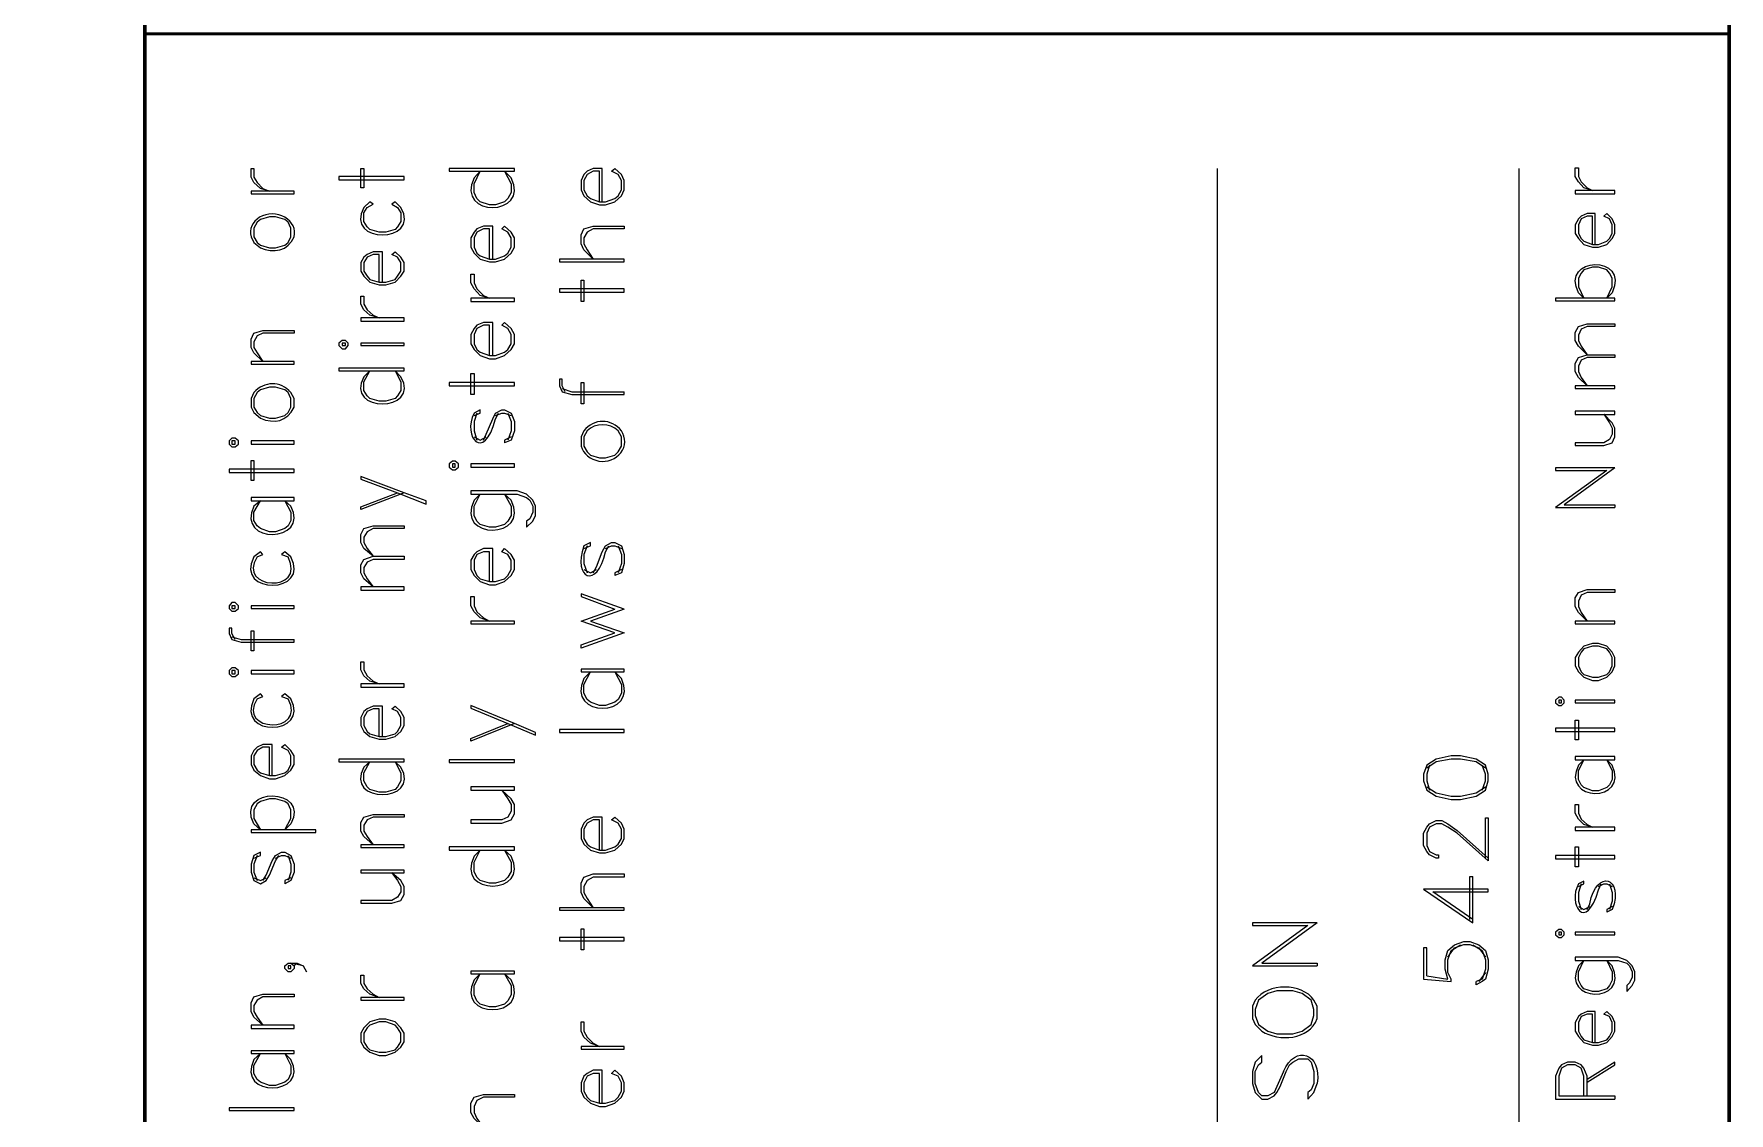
# Model space of a CAD drawing. Header units: inches. Extents: x 5 to 516, y -193 to 129.
# Drawn here: x 139.33 to 147.89, y -61.73 to -56.28 of the extents above; entities that cross this region are included whole.
import ezdxf

# ---------------------------------------------------------------- set-up
doc = ezdxf.new("R2010")
doc.units = ezdxf.units.IN
doc.header["$MEASUREMENT"] = 0
doc.layers.add('PDF4_Geometry', color=7, linetype='Continuous')

msp = doc.modelspace()

# ---------------------------------------------------------------- linework, layer by layer
at = {"layer": 'PDF4_Geometry', "lineweight": 60}
for points in [[(147.8887598, -127.2829903), (147.8887598, -37.2829831), (12.888749, -37.2829831), (12.888749, -127.2829903)], [(139.8887591, -37.2829831), (139.8887591, -127.2829903)]]:
    msp.add_lwpolyline(points, dxfattribs=at)
at = {"layer": 'PDF4_Geometry', "lineweight": 50}
msp.add_lwpolyline([(139.8887591, -56.2829847), (147.8887598, -56.2829847)], dxfattribs=at)
at = {"layer": 'PDF4_Geometry', "lineweight": 15}
for points in [[(140.4254256, -56.9629796), (140.438759, -56.9629796), (140.438759, -57.0063129), (140.4554256, -57.0329796), (140.4854256, -57.0629796), (140.518759, -57.0763129), (140.4720923, -57.0629796), (140.438759, -57.0329796), (140.4254256, -57.0063129)], [(141.1987592, -57.0029853), (140.8687592, -57.0029853), (140.8687592, -57.0196519), (141.1987592, -57.0196519)], [(140.9954256, -56.9629836), (140.9954256, -57.0596503), (140.9787589, -57.0596503), (140.9787589, -56.9629836)], [(141.7554261, -56.9629836), (141.4254261, -56.9629836), (141.4254261, -56.976317), (141.7554261, -56.976317)], [(147.1120931, -56.9596498), (147.1287598, -56.9596498), (147.1287598, -57.0029831), (147.1420931, -57.0296498), (147.1720931, -57.0596498), (147.1987598, -57.0729831), (147.1554265, -57.0596498), (147.1287598, -57.0296498), (147.1120931, -57.0029831)], [(140.6420927, -57.0763124), (140.425426, -57.0763124), (140.425426, -57.0896457), (140.6420927, -57.0896457)], [(147.3120933, -57.072979), (147.1120933, -57.072979), (147.1120933, -57.0896457), (147.3120933, -57.0896457)], [(140.4387588, -57.3063137), (140.4554255, -57.3363137), (140.4720922, -57.3496471), (140.5187588, -57.3629804), (140.5487588, -57.3629804), (140.5954255, -57.3496471), (140.6120922, -57.3363137), (140.6254255, -57.3063137), (140.6254255, -57.2629804), (140.6120922, -57.2329804), (140.5954255, -57.2196471), (140.5487588, -57.2063137), (140.5187588, -57.2063137), (140.4720922, -57.2196471), (140.4554255, -57.2329804), (140.4387588, -57.2629804)], [(142.3087588, -57.2529826), (142.3087588, -57.2663159), (142.1520921, -57.2663159), (142.1220921, -57.2829826), (142.1054254, -57.3129826), (142.1054254, -57.3429826), (142.1220921, -57.3729826), (142.1520921, -57.4196492), (142.1054254, -57.3729826), (142.0920921, -57.3429826), (142.0920921, -57.2963159), (142.1054254, -57.2663159), (142.1520921, -57.2529826)], [(142.3087589, -57.4196487), (141.9820922, -57.4196487), (141.9820922, -57.432982), (142.3087589, -57.432982)], [(141.5354255, -57.4963181), (141.5520921, -57.4963181), (141.5520921, -57.5396514), (141.5654255, -57.5696514), (141.5987588, -57.6029848), (141.6287588, -57.6163181), (141.5820921, -57.6029848), (141.5520921, -57.5696514), (141.5354255, -57.5396514)], [(140.9787594, -57.606314), (140.995426, -57.606314), (140.995426, -57.646314), (141.0120927, -57.676314), (141.0420927, -57.7029807), (141.0720927, -57.716314), (141.025426, -57.7029807), (140.995426, -57.676314), (140.9787594, -57.646314)], [(142.3087589, -57.5696493), (141.9820922, -57.5696493), (141.9820922, -57.5863159), (142.3087589, -57.5863159)], [(142.1054262, -57.526314), (142.1054262, -57.6329807), (142.0920928, -57.6329807), (142.0920928, -57.526314)], [(141.7554259, -57.616314), (141.5354259, -57.616314), (141.5354259, -57.6329807), (141.7554259, -57.6329807)], [(147.3120931, -57.6163176), (147.0120931, -57.6163176), (147.0120931, -57.6296509), (147.3120931, -57.6296509)], [(140.642092, -57.779652), (140.642092, -57.7929853), (140.4854253, -57.7929853), (140.4554253, -57.8063187), (140.4387586, -57.8363187), (140.4387586, -57.8663187), (140.4554253, -57.8929853), (140.4854253, -57.9363187), (140.4387586, -57.8929853), (140.4254253, -57.8663187), (140.4254253, -57.8229853), (140.4387586, -57.7929853), (140.4854253, -57.779652)], [(141.1987589, -57.7163168), (140.9787589, -57.7163168), (140.9787589, -57.7329834), (141.1987589, -57.7329834)], [(147.3120925, -57.7463132), (147.3120925, -57.7596466), (147.1720925, -57.7596466), (147.1420925, -57.7729799), (147.1287592, -57.8029799), (147.1287592, -57.8296466), (147.1420925, -57.8596466), (147.1720925, -57.9029799), (147.1287592, -57.8596466), (147.1120925, -57.8296466), (147.1120925, -57.7896466), (147.1287592, -57.7596466), (147.1720925, -57.7463132)], [(140.8687592, -57.8563151), (140.8854258, -57.8729818), (140.9020925, -57.8729818), (140.9154258, -57.8563151), (140.9154258, -57.8429818), (140.9020925, -57.8296485), (140.8854258, -57.8296485), (140.8687592, -57.8429818)], [(140.885426, -57.8429818), (140.885426, -57.8563151), (140.9020927, -57.8563151), (140.9020927, -57.8429818)], [(141.1987589, -57.8429818), (140.9787589, -57.8429818), (140.9787589, -57.8563151), (141.1987589, -57.8563151)], [(140.6420927, -57.9363181), (140.425426, -57.9363181), (140.425426, -57.9496515), (140.6420927, -57.9496515)], [(147.3120925, -57.9029837), (147.3120925, -57.916317), (147.1720925, -57.916317), (147.1420925, -57.9296504), (147.1287592, -57.9596504), (147.1287592, -57.986317), (147.1420925, -58.016317), (147.1720925, -58.0596504), (147.1287592, -58.016317), (147.1120925, -57.986317), (147.1120925, -57.946317), (147.1287592, -57.916317), (147.1720925, -57.9029837)], [(141.1987592, -57.9696501), (140.8687592, -57.9696501), (140.8687592, -57.9829834), (141.1987592, -57.9829834)], [(141.5520925, -57.9963187), (141.5520925, -58.1029854), (141.5354259, -58.1029854), (141.5354259, -57.9963187)], [(140.4387588, -58.1663127), (140.4554255, -58.1929794), (140.4720922, -58.2096461), (140.5187588, -58.2229794), (140.5487588, -58.2229794), (140.5954255, -58.2096461), (140.6120922, -58.1929794), (140.6254255, -58.1663127), (140.6254255, -58.1229794), (140.6120922, -58.0929794), (140.5954255, -58.079646), (140.5487588, -58.0663127), (140.5187588, -58.0663127), (140.4720922, -58.079646), (140.4554255, -58.0929794), (140.4387588, -58.1229794)], [(141.7554261, -58.0429837), (141.4254261, -58.0429837), (141.4254261, -58.0596504), (141.7554261, -58.0596504)], [(142.1054262, -58.0429834), (142.1054262, -58.1496501), (142.0920928, -58.1496501), (142.0920928, -58.0429834)], [(147.3120933, -58.0596498), (147.1120933, -58.0596498), (147.1120933, -58.0729832), (147.3120933, -58.0729832)], [(147.3120933, -58.1863146), (147.1120933, -58.1863146), (147.1120933, -58.2029813), (147.3120933, -58.2029813)], [(147.2554266, -58.2029783), (147.2854266, -58.2463116), (147.2987599, -58.2729783), (147.2987599, -58.3029783), (147.2854266, -58.329645), (147.2554266, -58.3463117), (147.1120933, -58.3463117), (147.1120933, -58.359645), (147.2554266, -58.359645), (147.2987599, -58.3463117), (147.3120933, -58.3163116), (147.3120933, -58.2729783), (147.2987599, -58.2463116)], [(140.3154254, -58.3529854), (140.3287587, -58.3663187), (140.3454254, -58.3663187), (140.3620921, -58.3529854), (140.3620921, -58.3363187), (140.3454254, -58.3229854), (140.3287587, -58.3229854), (140.3154254, -58.3363187)], [(140.328759, -58.3363187), (140.328759, -58.3529854), (140.3454257, -58.3529854), (140.3454257, -58.3363187)], [(140.6420927, -58.3363187), (140.425426, -58.3363187), (140.425426, -58.3529854), (140.6420927, -58.3529854)], [(140.4387594, -58.4363146), (140.4387594, -58.5363146), (140.425426, -58.5363146), (140.425426, -58.4363146)], [(141.4254261, -58.4696507), (141.4420928, -58.482984), (141.4554261, -58.482984), (141.4720928, -58.4696507), (141.4720928, -58.452984), (141.4554261, -58.4396507), (141.4420928, -58.4396507), (141.4254261, -58.452984)], [(141.4420921, -58.452984), (141.4420921, -58.4696507), (141.4554254, -58.4696507), (141.4554254, -58.452984)], [(141.7554259, -58.452984), (141.5354259, -58.452984), (141.5354259, -58.4696507), (141.7554259, -58.4696507)], [(140.6420921, -58.4796496), (140.3154254, -58.4796496), (140.3154254, -58.4963163), (140.6420921, -58.4963163)], [(141.308759, -58.6563155), (141.308759, -58.6396488), (141.1987589, -58.5996488), (140.9787589, -58.5163155), (140.9787589, -58.5296488), (141.1654256, -58.5996488)], [(140.6420927, -58.6229805), (140.425426, -58.6229805), (140.425426, -58.6396472), (140.6420927, -58.6396472)], [(141.8154259, -58.7729792), (141.8487592, -58.7429792), (141.8620926, -58.7129792), (141.8620926, -58.6663125), (141.8487592, -58.6363125), (141.8154259, -58.6063125), (141.7687592, -58.5896458), (141.5354259, -58.5896458), (141.5354259, -58.6063125), (141.7687592, -58.6063125), (141.8154259, -58.6229792), (141.8320926, -58.6363125), (141.8487592, -58.6663125), (141.8487592, -58.6963125), (141.8320926, -58.7296458), (141.8154259, -58.7429792)], [(141.1987589, -58.766316), (141.1987589, -58.7796494), (141.0420922, -58.7796494), (141.0120922, -58.796316), (140.9954256, -58.8229827), (140.9954256, -58.8496494), (141.0120922, -58.8796494), (141.0420922, -58.9196494), (140.9954256, -58.8796494), (140.9787589, -58.8496494), (140.9787589, -58.8096494), (140.9954256, -58.7796494), (141.0420922, -58.766316)], [(141.1987589, -58.9196499), (141.1987589, -58.9363166), (141.0420922, -58.9363166), (141.0120922, -58.9496499), (140.9954256, -58.9763166), (140.9954256, -59.0029833), (141.0120922, -59.0329833), (141.0420922, -59.0729833), (140.9954256, -59.0329833), (140.9787589, -59.0029833), (140.9787589, -58.9629832), (140.9954256, -58.9363166), (141.0420922, -58.9196499)], [(141.1987589, -59.0729792), (140.9787589, -59.0729792), (140.9787589, -59.0896459), (141.1987589, -59.0896459)], [(141.5354255, -59.122983), (141.5520921, -59.122983), (141.5520921, -59.1696497), (141.5654255, -59.1996497), (141.5987588, -59.2296497), (141.6287588, -59.2463163), (141.5820921, -59.2296497), (141.5520921, -59.1996497), (141.5354255, -59.1696497)], [(147.3120925, -59.0863163), (147.3120925, -59.102983), (147.1720925, -59.102983), (147.1420925, -59.1163163), (147.1287592, -59.1463163), (147.1287592, -59.172983), (147.1420925, -59.202983), (147.1720925, -59.2463163), (147.1287592, -59.202983), (147.1120925, -59.172983), (147.1120925, -59.1296497), (147.1287592, -59.102983), (147.1720925, -59.0863163)], [(140.3154254, -59.1829822), (140.3287587, -59.1963155), (140.3454254, -59.1963155), (140.3620921, -59.1829822), (140.3620921, -59.1696488), (140.3454254, -59.1529822), (140.3287587, -59.1529822), (140.3154254, -59.1696488)], [(140.328759, -59.1696488), (140.328759, -59.1829822), (140.3454257, -59.1829822), (140.3454257, -59.1696488)], [(140.6420927, -59.1696488), (140.425426, -59.1696488), (140.425426, -59.1829822), (140.6420927, -59.1829822)], [(140.4387594, -59.2963136), (140.4387594, -59.3963136), (140.425426, -59.3963136), (140.425426, -59.2963136)], [(141.7554259, -59.2463158), (141.5354259, -59.2463158), (141.5354259, -59.2596491), (141.7554259, -59.2596491)], [(147.3120933, -59.2463158), (147.1120933, -59.2463158), (147.1120933, -59.2596491), (147.3120933, -59.2596491)], [(147.1120933, -59.4729806), (147.1287599, -59.5029806), (147.1554266, -59.5296472), (147.1987599, -59.5463139), (147.2287599, -59.5463139), (147.2720933, -59.5296472), (147.2987599, -59.5029806), (147.3120933, -59.4729806), (147.3120933, -59.4296472), (147.2987599, -59.4029806), (147.2720933, -59.3729806), (147.2287599, -59.3596472), (147.1987599, -59.3596472), (147.1554266, -59.3729806), (147.1287599, -59.4029806), (147.1120933, -59.4296472)], [(147.1287593, -59.4729806), (147.1420926, -59.5029806), (147.1554259, -59.5163139), (147.1987593, -59.5296472), (147.2287593, -59.5296472), (147.2720926, -59.5163139), (147.2854259, -59.5029806), (147.2987593, -59.4729806), (147.2987593, -59.4296472), (147.2854259, -59.4029806), (147.2720926, -59.3863139), (147.2287593, -59.3729806), (147.1987593, -59.3729806), (147.1554259, -59.3863139), (147.1420926, -59.4029806), (147.1287593, -59.4296472)], [(140.3154254, -59.512979), (140.3287587, -59.5263123), (140.3454254, -59.5263123), (140.3620921, -59.512979), (140.3620921, -59.4963123), (140.3454254, -59.482979), (140.3287587, -59.482979), (140.3154254, -59.4963123)], [(140.9787594, -59.4529803), (140.995426, -59.4529803), (140.995426, -59.4929803), (141.0120927, -59.5229803), (141.0420927, -59.549647), (141.0720927, -59.5629803), (141.025426, -59.549647), (140.995426, -59.5229803), (140.9787594, -59.4929803)], [(142.3087595, -59.4896494), (142.0920928, -59.4896494), (142.0920928, -59.5029827), (142.3087595, -59.5029827)], [(140.328759, -59.4963123), (140.328759, -59.512979), (140.3454257, -59.512979), (140.3454257, -59.4963123)], [(140.6420927, -59.4963123), (140.425426, -59.4963123), (140.425426, -59.512979), (140.6420927, -59.512979)], [(141.1987589, -59.562983), (140.9787589, -59.562983), (140.9787589, -59.5796497), (141.1987589, -59.5796497)], [(147.0120931, -59.6596464), (147.0287598, -59.6729798), (147.0420931, -59.6729798), (147.0554264, -59.6596464), (147.0554264, -59.6463131), (147.0420931, -59.6296464), (147.0287598, -59.6296464), (147.0120931, -59.6463131)], [(147.0287599, -59.6463131), (147.0287599, -59.6596464), (147.0420933, -59.6596464), (147.0420933, -59.6463131)], [(147.3120933, -59.6463131), (147.1120933, -59.6463131), (147.1120933, -59.6596464), (147.3120933, -59.6596464)], [(141.8620926, -59.8229792), (141.8620926, -59.8096459), (141.7554259, -59.7629792), (141.5354259, -59.6729792), (141.5354259, -59.6863126), (141.7220926, -59.7629792)], [(147.1287599, -59.7463123), (147.1287599, -59.8463123), (147.1120933, -59.8463123), (147.1120933, -59.7463123)], [(142.3087589, -59.7929839), (141.9820922, -59.7929839), (141.9820922, -59.8096505), (142.3087589, -59.8096505)], [(147.3120931, -59.7863175), (147.0120931, -59.7863175), (147.0120931, -59.8029841), (147.3120931, -59.8029841)], [(141.1987592, -59.9429779), (140.8687592, -59.9429779), (140.8687592, -59.9563112), (141.1987592, -59.9563112)], [(141.7554261, -59.9463145), (141.4254261, -59.9463145), (141.4254261, -59.9596478), (141.7554261, -59.9596478)], [(146.3454264, -60.0529841), (146.362093, -60.0996508), (146.4087597, -60.1296508), (146.4854264, -60.1463175), (146.532093, -60.1463175), (146.6120931, -60.1296508), (146.6587597, -60.0996508), (146.6720931, -60.0529841), (146.6720931, -60.0196508), (146.6587597, -59.9729841), (146.6120931, -59.9429841), (146.532093, -59.9263175), (146.4854264, -59.9263175), (146.4087597, -59.9429841), (146.362093, -59.9729841), (146.3454264, -60.0196508)], [(147.3120933, -59.9296484), (147.1120933, -59.9296484), (147.1120933, -59.946315), (147.3120933, -59.946315)], [(141.7554259, -60.0829823), (141.5354259, -60.0829823), (141.5354259, -60.0996489), (141.7554259, -60.0996489)], [(141.6920926, -60.0996489), (141.7220926, -60.1429823), (141.7387592, -60.1729823), (141.7387592, -60.2063156), (141.7220926, -60.2363156), (141.6920926, -60.2496489), (141.5354259, -60.2496489), (141.5354259, -60.2663156), (141.6920926, -60.2663156), (141.7387592, -60.2496489), (141.7554259, -60.2196489), (141.7554259, -60.1729823), (141.7387592, -60.1429823)], [(147.1120931, -60.1729814), (147.1287598, -60.1729814), (147.1287598, -60.2163148), (147.1420931, -60.2463148), (147.1720931, -60.2729815), (147.1987598, -60.2863148), (147.1554265, -60.2729815), (147.1287598, -60.2463148), (147.1120931, -60.2163148)], [(141.1987589, -60.2229812), (141.1987589, -60.2363145), (141.0420922, -60.2363145), (141.0120922, -60.2496478), (140.9954256, -60.2763145), (140.9954256, -60.3063145), (141.0120922, -60.3329812), (141.0420922, -60.3763145), (140.9954256, -60.3329812), (140.9787589, -60.3063145), (140.9787589, -60.2629812), (140.9954256, -60.2363145), (141.0420922, -60.2229812)], [(140.7520927, -60.299647), (140.425426, -60.299647), (140.425426, -60.3129804), (140.7520927, -60.3129804)], [(147.3120933, -60.2863175), (147.1120933, -60.2863175), (147.1120933, -60.3029842), (147.3120933, -60.3029842)], [(141.1987589, -60.376314), (140.9787589, -60.376314), (140.9787589, -60.3896473), (141.1987589, -60.3896473)], [(141.7554261, -60.3863134), (141.4254261, -60.3863134), (141.4254261, -60.4029801), (141.7554261, -60.4029801)], [(147.3120931, -60.4296484), (147.0120931, -60.4296484), (147.0120931, -60.4463151), (147.3120931, -60.4463151)], [(147.1287599, -60.3863134), (147.1287599, -60.4863134), (147.1120933, -60.4863134), (147.1120933, -60.3863134)], [(141.1987589, -60.5029823), (140.9787589, -60.5029823), (140.9787589, -60.5163156), (141.1987589, -60.5163156)], [(141.1354256, -60.5163162), (141.1654256, -60.5563162), (141.1820923, -60.5863162), (141.1820923, -60.6129828), (141.1654256, -60.6396495), (141.1354256, -60.6563162), (140.9787589, -60.6563162), (140.9787589, -60.6696495), (141.1354256, -60.6696495), (141.1820923, -60.6563162), (141.1987589, -60.6263162), (141.1987589, -60.5863162), (141.1820923, -60.5563162)], [(142.3087588, -60.5229785), (142.3087588, -60.5396452), (142.1520921, -60.5396452), (142.1220921, -60.5563118), (142.1054254, -60.5863118), (142.1054254, -60.6163118), (142.1220921, -60.6463118), (142.1520921, -60.6929785), (142.1054254, -60.6463118), (142.0920921, -60.6163118), (142.0920921, -60.5696452), (142.1054254, -60.5396452), (142.1520921, -60.5229785)], [(142.3087589, -60.692978), (141.9820922, -60.692978), (141.9820922, -60.7063113), (142.3087589, -60.7063113)], [(142.3087589, -60.8429785), (141.9820922, -60.8429785), (141.9820922, -60.8596452), (142.3087589, -60.8596452)], [(142.1054262, -60.7996501), (142.1054262, -60.9063167), (142.0920928, -60.9063167), (142.0920928, -60.7996501)], [(147.0120931, -60.8296498), (147.0287598, -60.8429831), (147.0420931, -60.8429831), (147.0554264, -60.8296498), (147.0554264, -60.8163165), (147.0420931, -60.8029831), (147.0287598, -60.8029831), (147.0120931, -60.8163165)], [(147.0287599, -60.8163165), (147.0287599, -60.8296498), (147.0420933, -60.8296498), (147.0420933, -60.8163165)], [(147.3120933, -60.8163165), (147.1120933, -60.8163165), (147.1120933, -60.8296498), (147.3120933, -60.8296498)], [(147.3720933, -61.1163119), (147.39876, -61.0863119), (147.4120933, -61.0596452), (147.4120933, -61.0163119), (147.39876, -60.9863119), (147.3720933, -60.9596452), (147.3287599, -60.9429785), (147.1120933, -60.9429785), (147.1120933, -60.9596452), (147.3287599, -60.9596452), (147.3720933, -60.9729785), (147.3854266, -60.9863119), (147.39876, -61.0163119), (147.39876, -61.0429785), (147.3854266, -61.0729785), (147.3720933, -61.0863119)], [(140.6120927, -60.9863129), (140.6120927, -60.9996463), (140.6254261, -60.9996463), (140.6254261, -60.9863129)], [(140.9787594, -61.0329804), (140.995426, -61.0329804), (140.995426, -61.0763138), (141.0120927, -61.1029804), (141.0420927, -61.1296471), (141.0720927, -61.1463138), (141.025426, -61.1296471), (140.995426, -61.1029804), (140.9787594, -61.0763138)], [(141.7554259, -61.0129785), (141.5354259, -61.0129785), (141.5354259, -61.0263119), (141.7554259, -61.0263119)], [(145.4954261, -61.2363135), (145.5120928, -61.2829802), (145.5587595, -61.3163135), (145.6054261, -61.3296468), (145.6854261, -61.3296468), (145.7320928, -61.3163135), (145.7787595, -61.2829802), (145.7920928, -61.2363135), (145.7920928, -61.2063135), (145.7787595, -61.1596468), (145.7320928, -61.1263135), (145.6854261, -61.1129802), (145.6054261, -61.1129802), (145.5587595, -61.1263135), (145.5120928, -61.1596468), (145.4954261, -61.2063135)], [(140.642092, -61.1296482), (140.642092, -61.1429815), (140.4854253, -61.1429815), (140.4554253, -61.1596482), (140.4387586, -61.1863149), (140.4387586, -61.2163149), (140.4554253, -61.2463149), (140.4854253, -61.2863149), (140.4387586, -61.2463149), (140.4254253, -61.2163149), (140.4254253, -61.1729815), (140.4387586, -61.1429815), (140.4854253, -61.1296482)], [(141.1987589, -61.1463132), (140.9787589, -61.1463132), (140.9787589, -61.1596466), (141.1987589, -61.1596466)], [(140.6420927, -61.2863176), (140.425426, -61.2863176), (140.425426, -61.3029842), (140.6420927, -61.3029842)], [(140.9787589, -61.3696482), (140.9954256, -61.3963149), (141.0254256, -61.4229815), (141.0720923, -61.4396482), (141.1054256, -61.4396482), (141.1520923, -61.4229815), (141.1820923, -61.3963149), (141.1987589, -61.3696482), (141.1987589, -61.3263149), (141.1820923, -61.2996482), (141.1520923, -61.2696482), (141.1054256, -61.2563149), (141.0720923, -61.2563149), (141.0254256, -61.2696482), (140.9954256, -61.2996482), (140.9787589, -61.3263149)], [(140.9954258, -61.3696482), (141.0120924, -61.3963149), (141.0254258, -61.4096482), (141.0720924, -61.4229815), (141.1054258, -61.4229815), (141.1520924, -61.4096482), (141.1654258, -61.3963149), (141.1820924, -61.3696482), (141.1820924, -61.3263149), (141.1654258, -61.2996482), (141.1520924, -61.2863149), (141.1054258, -61.2696482), (141.0720924, -61.2696482), (141.0254258, -61.2863149), (141.0120924, -61.2996482), (140.9954258, -61.3263149)], [(142.0920924, -61.2696506), (142.1054258, -61.2696506), (142.1054258, -61.3163173), (142.1220924, -61.3463173), (142.1520924, -61.3763173), (142.1854258, -61.392984), (142.1387591, -61.3763173), (142.1054258, -61.3463173), (142.0920924, -61.3163173)], [(140.6420927, -61.4163124), (140.425426, -61.4163124), (140.425426, -61.4296458), (140.6420927, -61.4296458)], [(142.3087595, -61.3929834), (142.0920928, -61.3929834), (142.0920928, -61.4063168), (142.3087595, -61.4063168)], [(140.6420921, -61.702981), (140.3154254, -61.702981), (140.3154254, -61.7163144), (140.6420921, -61.7163144)], [(141.7554259, -61.6363176), (141.7554259, -61.6496509), (141.5987592, -61.6496509), (141.5654258, -61.6663176), (141.5520925, -61.6963176), (141.5520925, -61.7263176), (141.5654258, -61.7563176), (141.5987592, -61.8029843), (141.5520925, -61.7563176), (141.5354258, -61.7263176), (141.5354258, -61.6796509), (141.5520925, -61.6496509), (141.5987592, -61.6363176)]]:
    msp.add_lwpolyline(points, close=True, dxfattribs=at)
for points in [[(141.738759, -57.0096503), (141.7054257, -56.976317), (141.738759, -57.0396503), (141.738759, -57.0829836), (141.7220924, -57.1129836), (141.7054257, -57.1296503), (141.658759, -57.146317), (141.628759, -57.146317), (141.5820923, -57.1296503), (141.5654257, -57.1129836), (141.5520923, -57.0829836), (141.5520923, -57.0396503), (141.5820923, -56.976317), (141.5520923, -57.0096503)], [(142.1987594, -57.1296509), (142.1987594, -56.9629842), (142.1520927, -56.9629842), (142.1220927, -56.9763175), (142.1054261, -56.9929842), (142.0920927, -57.0229842), (142.0920927, -57.0696508), (142.1054261, -57.0996509), (142.1387594, -57.1296509), (142.1854261, -57.1463175), (142.2154261, -57.1463175), (142.2620927, -57.1296509), (142.2954261, -57.0996509), (142.3087594, -57.0696508), (142.3087594, -57.0229842), (142.2954261, -56.9929842), (142.2620927, -56.9629842)], [(142.1854258, -57.1296509), (142.1854258, -56.9763175), (142.1520924, -56.9763175), (142.1220924, -56.9929842), (142.1054258, -57.0229842), (142.1054258, -57.0696508), (142.1220924, -57.0996509), (142.1387591, -57.1129842), (142.1854258, -57.1296509), (142.2154258, -57.1296509), (142.2620924, -57.1129842), (142.2787591, -57.0996509), (142.2954258, -57.0696508), (142.2954258, -57.0229842), (142.2787591, -56.9929842), (142.2454258, -56.9763175), (142.2620924, -56.9629842)], [(145.3054262, -68.3496496), (145.3054262, -56.9629816)], [(146.8287596, -68.3029848), (146.8287596, -56.9629842)], [(141.1820921, -57.1596509), (141.1520921, -57.1296509), (141.1354254, -57.1429842), (141.1654254, -57.1596509), (141.1820921, -57.1863175), (141.1820921, -57.2296509), (141.1654254, -57.2563175), (141.1520921, -57.2696509), (141.1054254, -57.2829842), (141.0720921, -57.2829842), (141.0254254, -57.2696509), (141.0120921, -57.2563175), (140.9954254, -57.2296509), (140.9954254, -57.1863175), (141.0120921, -57.1596509), (141.0420921, -57.1429842), (141.0254254, -57.1296509), (140.9954254, -57.1596509)], [(141.6454256, -57.4196492), (141.6454256, -57.2529826), (141.598759, -57.2529826), (141.5654256, -57.2663159), (141.5520923, -57.2829826), (141.5354256, -57.3129826), (141.5354256, -57.3596492), (141.5520923, -57.3896492), (141.5820923, -57.4196492), (141.628759, -57.4329826), (141.658759, -57.4329826), (141.7054257, -57.4196492), (141.738759, -57.3896492), (141.7554257, -57.3596492), (141.7554257, -57.3129826), (141.738759, -57.2829826), (141.7054257, -57.2529826)], [(141.6287588, -57.4196492), (141.6287588, -57.2663159), (141.5987588, -57.2663159), (141.5654255, -57.2829826), (141.5520921, -57.3129826), (141.5520921, -57.3596492), (141.5654255, -57.3896492), (141.5820921, -57.4029826), (141.6287588, -57.4196492), (141.6587588, -57.4196492), (141.7054255, -57.4029826), (141.7220922, -57.3896492), (141.7387588, -57.3596492), (141.7387588, -57.3129826), (141.7220922, -57.2829826), (141.6920921, -57.2663159), (141.7054255, -57.2529826)], [(147.2120926, -57.3463121), (147.2120926, -57.1896454), (147.1720926, -57.1896454), (147.1420926, -57.2029788), (147.1287593, -57.2163121), (147.1120926, -57.2463121), (147.1120926, -57.2896454), (147.1287593, -57.3163121), (147.1554259, -57.3463121), (147.1987593, -57.3596454), (147.2287593, -57.3596454), (147.2720926, -57.3463121), (147.2987593, -57.3163121), (147.3120926, -57.2896454), (147.3120926, -57.2463121), (147.2987593, -57.2163121), (147.2720926, -57.1896454)], [(147.1987598, -57.3463121), (147.1987598, -57.2029788), (147.1720931, -57.2029788), (147.1420931, -57.2163121), (147.1287598, -57.2463121), (147.1287598, -57.2896454), (147.1420931, -57.3163121), (147.1554265, -57.3296454), (147.1987598, -57.3463121), (147.2287598, -57.3463121), (147.2720931, -57.3296454), (147.2854265, -57.3163121), (147.2987598, -57.2896454), (147.2987598, -57.2463121), (147.2854265, -57.2163121), (147.2554265, -57.2029788), (147.2720931, -57.1896454)], [(140.425426, -57.3063137), (140.4387594, -57.3363137), (140.4720927, -57.3629804)], [(141.0887587, -57.5363146), (141.0887587, -57.3829812), (141.042092, -57.3829812), (141.012092, -57.3963146), (140.9954254, -57.4096479), (140.9787587, -57.4363146), (140.9787587, -57.4796479), (140.9954254, -57.5063146), (141.0254254, -57.5363146), (141.072092, -57.5496479), (141.1054254, -57.5496479), (141.152092, -57.5363146), (141.182092, -57.5063146), (141.1987587, -57.4796479), (141.1987587, -57.4363146), (141.182092, -57.4096479), (141.152092, -57.3829812)], [(141.0720927, -57.5363146), (141.0720927, -57.3963146), (141.0420927, -57.3963146), (141.0120927, -57.4096479), (140.995426, -57.4363146), (140.995426, -57.4796479), (141.0120927, -57.5063146), (141.025426, -57.5229812), (141.0720927, -57.5363146), (141.105426, -57.5363146), (141.1520927, -57.5229812), (141.1654261, -57.5063146), (141.1820927, -57.4796479), (141.1820927, -57.4363146), (141.1654261, -57.4096479), (141.135426, -57.3963146), (141.1520927, -57.3829812)], [(147.2987599, -57.5896514), (147.2720932, -57.6163181), (147.2987599, -57.5596514), (147.2987599, -57.5163181), (147.2854265, -57.4896514), (147.2720932, -57.4729848), (147.2287599, -57.4596514), (147.1987599, -57.4596514), (147.1554265, -57.4729848), (147.1420932, -57.4896514), (147.1287599, -57.5163181), (147.1287599, -57.5596514), (147.1554265, -57.6163181), (147.1287599, -57.5896514)], [(141.6454256, -57.9063165), (141.6454256, -57.7396498), (141.598759, -57.7396498), (141.5654256, -57.7529832), (141.5520923, -57.7696498), (141.5354256, -57.7996498), (141.5354256, -57.8463165), (141.5520923, -57.8763165), (141.5820923, -57.9063165), (141.628759, -57.9229832), (141.658759, -57.9229832), (141.7054257, -57.9063165), (141.738759, -57.8763165), (141.7554257, -57.8463165), (141.7554257, -57.7996498), (141.738759, -57.7696498), (141.7054257, -57.7396498)], [(141.6287588, -57.9063165), (141.6287588, -57.7529832), (141.5987588, -57.7529832), (141.5654255, -57.7696498), (141.5520921, -57.7996498), (141.5520921, -57.8463165), (141.5654255, -57.8763165), (141.5820921, -57.8896498), (141.6287588, -57.9063165), (141.6587588, -57.9063165), (141.7054255, -57.8896498), (141.7220922, -57.8763165), (141.7387588, -57.8463165), (141.7387588, -57.7996498), (141.7220922, -57.7696498), (141.6920921, -57.7529832), (141.7054255, -57.7396498)], [(141.1820921, -58.0129834), (141.1520921, -57.9829834), (141.1820921, -58.0396501), (141.1820921, -58.0829834), (141.1654254, -58.1096501), (141.1520921, -58.1229835), (141.1054254, -58.1363168), (141.0720921, -58.1363168), (141.0254254, -58.1229835), (141.0120921, -58.1096501), (140.9954254, -58.0829834), (140.9954254, -58.0396501), (141.0254254, -57.9829834), (140.9954254, -58.0129834)], [(142.0120922, -58.089645), (141.9954255, -58.059645), (141.9954255, -58.0263116), (141.9820922, -58.0263116), (141.9820922, -58.059645), (141.9954255, -58.089645), (142.0454255, -58.1029783), (142.3087589, -58.1029783), (142.3087589, -58.089645)], [(140.4387594, -58.0929794), (140.425426, -58.1229794), (140.425426, -58.1663127), (140.4387594, -58.1929794), (140.4720927, -58.2229794)], [(140.6420927, -58.1663127), (140.6420927, -58.1229794), (140.625426, -58.0929794)], [(141.9954258, -58.0729832), (142.0454258, -58.0896498), (142.3087592, -58.0896498)], [(141.5654255, -58.1963149), (141.5520922, -58.2396482), (141.5520922, -58.2863149), (141.5654255, -58.3329816)], [(141.5520923, -58.2096455), (141.5820923, -58.1963122), (141.5820923, -58.1796455), (141.5520923, -58.1963122)], [(141.5987592, -58.3329794), (141.6120925, -58.3029794), (141.6454259, -58.2263127), (141.6587592, -58.1963127), (141.6920925, -58.1796461), (141.7054259, -58.1796461), (141.7387592, -58.1963127), (141.7554259, -58.2396461), (141.7554259, -58.2863127), (141.7387592, -58.3329794), (141.7054259, -58.3463127)], [(141.658759, -58.2263122), (141.6754257, -58.1963122)], [(141.6587593, -58.2096477), (141.6920926, -58.1963144), (141.705426, -58.1963144), (141.7387593, -58.2096477)], [(141.7220926, -58.1963149), (141.7387593, -58.2396482), (141.7387593, -58.2863149), (141.7220926, -58.3329816)], [(142.1054262, -58.2863149), (142.0920928, -58.3163149), (142.0920928, -58.3629816)], [(142.1220923, -58.2863149), (142.1054256, -58.3163149), (142.1054256, -58.3629816), (142.1220923, -58.3929816), (142.138759, -58.4096482), (142.1854256, -58.4229816), (142.2154256, -58.4229816), (142.2620923, -58.4096482), (142.278759, -58.3929816), (142.2954256, -58.3629816), (142.2954256, -58.3163149), (142.278759, -58.2863149)], [(141.5520927, -58.3163168), (141.5820927, -58.3329835), (141.6120927, -58.3163168)], [(141.7387594, -58.3163168), (141.7054261, -58.3329835), (141.7054261, -58.3463168)], [(147.3120931, -58.4729791), (147.0120931, -58.4729791), (147.0120931, -58.4863125), (147.2720931, -58.4863125), (147.0120931, -58.6729792), (147.3120931, -58.6729792)], [(147.312093, -58.4729797), (147.0554264, -58.6596464), (147.312093, -58.6596464), (147.312093, -58.6729797)], [(141.1987593, -58.5996488), (140.9787593, -58.6829821), (140.9787593, -58.6696488), (141.165426, -58.5996488)], [(141.738759, -58.6363152), (141.7054257, -58.6063152), (141.738759, -58.6663152), (141.738759, -58.7129819), (141.7220924, -58.7429819), (141.7054257, -58.7596485), (141.658759, -58.7729819), (141.628759, -58.7729819), (141.5820923, -58.7596485), (141.5654257, -58.7429819), (141.5520923, -58.7129819), (141.5520923, -58.6663152), (141.5820923, -58.6063152), (141.5520923, -58.6363152)], [(140.6254258, -58.6663138), (140.5954258, -58.6396472), (140.6254258, -58.6963138), (140.6254258, -58.7396472), (140.6120925, -58.7663139), (140.5954258, -58.7796472), (140.5487592, -58.7963139), (140.5187592, -58.7963139), (140.4720925, -58.7796472), (140.4554258, -58.7663139), (140.4387592, -58.7396472), (140.4387592, -58.6963138), (140.4720925, -58.6396472), (140.4387592, -58.6663138)], [(141.6454256, -59.0463177), (141.6454256, -58.879651), (141.598759, -58.879651), (141.5654256, -58.8963177), (141.5520923, -58.909651), (141.5354256, -58.939651), (141.5354256, -58.9863177), (141.5520923, -59.0163177), (141.5820923, -59.0463177), (141.628759, -59.0629843), (141.658759, -59.0629843), (141.7054257, -59.0463177), (141.738759, -59.0163177), (141.7554257, -58.9863177), (141.7554257, -58.939651), (141.738759, -58.909651), (141.7054257, -58.879651)], [(141.6287588, -59.0463177), (141.6287588, -58.8963177), (141.5987588, -58.8963177), (141.5654255, -58.909651), (141.5520921, -58.939651), (141.5520921, -58.9863177), (141.5654255, -59.0163177), (141.5820921, -59.0329843), (141.6287588, -59.0463177), (141.6587588, -59.0463177), (141.7054255, -59.0329843), (141.7220922, -59.0163177), (141.7387588, -58.9863177), (141.7387588, -58.939651), (141.7220922, -58.909651), (141.6920921, -58.8963177), (141.7054255, -58.879651)], [(142.1220925, -58.8663182), (142.1054258, -58.9096515), (142.1054258, -58.9563182), (142.1220925, -59.0029849)], [(142.105426, -58.8796488), (142.1387593, -58.8663155), (142.1387593, -58.8496488), (142.105426, -58.8663155)], [(142.1520921, -59.0029827), (142.1687588, -58.9729827), (142.1987588, -58.896316), (142.2154254, -58.866316), (142.2454254, -58.8496494), (142.2620921, -58.8496494), (142.2954254, -58.866316), (142.3087588, -58.9096494), (142.3087588, -58.956316), (142.2954254, -59.0029827), (142.2620921, -59.016316)], [(142.215426, -58.8963155), (142.2320926, -58.8663155)], [(142.2154262, -58.879651), (142.2454262, -58.8663177), (142.2620929, -58.8663177), (142.2954262, -58.879651)], [(142.2787595, -58.8663182), (142.2954262, -58.9096515), (142.2954262, -58.9563182), (142.2787595, -59.0029849)], [(140.4554258, -58.9229803), (140.4854258, -58.9096469), (140.4720925, -58.8963136), (140.4387592, -58.9229803)], [(140.6254258, -58.9229803), (140.5954258, -58.8963136), (140.5787592, -58.9096469), (140.6120925, -58.9229803)], [(142.1054256, -58.9863133), (142.138759, -59.00298), (142.168759, -58.9863133)], [(142.2954255, -58.9863133), (142.2620922, -59.00298), (142.2620922, -59.0163133)], [(142.3087595, -59.1863117), (142.0920928, -59.109645), (142.0920928, -59.1229784), (142.2620928, -59.1863117)], [(142.3087592, -59.1863139), (142.1387592, -59.2463139), (142.3087592, -59.3063139), (142.0920925, -59.3829806), (142.0920925, -59.3663139), (142.2620925, -59.3063139), (142.0920925, -59.2463139)], [(142.0920928, -59.2463163), (142.2620928, -59.1863163)], [(140.3454254, -59.3396516), (140.3287587, -59.3096516), (140.3287587, -59.2829849), (140.3154254, -59.2829849), (140.3154254, -59.3096516), (140.3287587, -59.3396516), (140.3754254, -59.3529849), (140.6420921, -59.3529849), (140.6420921, -59.3396516)], [(140.328759, -59.3263131), (140.3754257, -59.3396464), (140.6420924, -59.3396464)], [(142.295426, -59.5363161), (142.2620926, -59.5029827), (142.295426, -59.5663161), (142.295426, -59.6096494), (142.2787593, -59.6429828), (142.2620926, -59.6563161), (142.215426, -59.6729828), (142.185426, -59.6729828), (142.1387593, -59.6563161), (142.1220926, -59.6429828), (142.105426, -59.6096494), (142.105426, -59.5663161), (142.1387593, -59.5029827), (142.105426, -59.5363161)], [(140.4554258, -59.6396483), (140.4854258, -59.626315), (140.4720925, -59.6129817), (140.4387592, -59.6396483)], [(140.6254258, -59.6396483), (140.5954258, -59.6129817), (140.5787592, -59.626315), (140.6120925, -59.6396483)], [(141.0887587, -59.8296497), (141.0887587, -59.6763164), (141.042092, -59.6763164), (141.012092, -59.6896497), (140.9954254, -59.702983), (140.9787587, -59.732983), (140.9787587, -59.772983), (140.9954254, -59.802983), (141.0254254, -59.8296497), (141.072092, -59.842983), (141.1054254, -59.842983), (141.152092, -59.8296497), (141.182092, -59.802983), (141.1987587, -59.772983), (141.1987587, -59.732983), (141.182092, -59.702983), (141.152092, -59.6763164)], [(141.0720927, -59.8296497), (141.0720927, -59.6896497), (141.0420927, -59.6896497), (141.0120927, -59.702983), (140.995426, -59.732983), (140.995426, -59.772983), (141.0120927, -59.802983), (141.025426, -59.8163164), (141.0720927, -59.8296497), (141.105426, -59.8296497), (141.1520927, -59.8163164), (141.1654261, -59.802983), (141.1820927, -59.772983), (141.1820927, -59.732983), (141.1654261, -59.702983), (141.135426, -59.6896497), (141.1520927, -59.6763164)], [(141.7554254, -59.762979), (141.5354254, -59.852979), (141.5354254, -59.8396456), (141.7220921, -59.762979)], [(140.5320926, -60.0263118), (140.5320926, -59.8696451), (140.4854259, -59.8696451), (140.4554259, -59.8829784), (140.4387593, -59.8996451), (140.4254259, -59.9263118), (140.4254259, -59.9696451), (140.4387593, -59.9996451), (140.4720926, -60.0263118), (140.5187593, -60.0429785), (140.5487593, -60.0429785), (140.5954259, -60.0263118), (140.6254259, -59.9996451), (140.6420926, -59.9696451), (140.6420926, -59.9263118), (140.6254259, -59.8996451), (140.5954259, -59.8696451)], [(140.518759, -60.0263118), (140.518759, -59.8829784), (140.4854256, -59.8829784), (140.4554256, -59.8996451), (140.438759, -59.9263118), (140.438759, -59.9696451), (140.4554256, -59.9996451), (140.4720923, -60.0129785), (140.518759, -60.0263118), (140.548759, -60.0263118), (140.5954256, -60.0129785), (140.6120923, -59.9996451), (140.6254256, -59.9696451), (140.6254256, -59.9263118), (140.6120923, -59.8996451), (140.578759, -59.8829784), (140.5954256, -59.8696451)], [(141.1820921, -59.9829779), (141.1520921, -59.9563112), (141.1820921, -60.0129779), (141.1820921, -60.0529779), (141.1654254, -60.0829779), (141.1520921, -60.0963112), (141.1054254, -60.1096446), (141.0720921, -60.1096446), (141.0254254, -60.0963112), (141.0120921, -60.0829779), (140.9954254, -60.0529779), (140.9954254, -60.0129779), (141.0254254, -59.9563112), (140.9954254, -59.9829779)], [(146.375426, -59.9729806), (146.3620927, -60.0196473), (146.3620927, -60.0529806), (146.375426, -60.0996473)], [(146.6587597, -59.98965), (146.612093, -59.9563167), (146.532093, -59.9429833), (146.4854263, -59.9429833), (146.4087597, -59.9563167), (146.362093, -59.98965)], [(146.6420929, -60.0996489), (146.6587595, -60.0529823), (146.6587595, -60.0196489), (146.6420929, -59.9729822)], [(147.2987599, -59.9729817), (147.2720932, -59.946315), (147.2987599, -60.0029817), (147.2987599, -60.046315), (147.2854265, -60.0729817), (147.2720932, -60.086315), (147.2287599, -60.1029817), (147.1987599, -60.1029817), (147.1554265, -60.086315), (147.1420932, -60.0729817), (147.1287599, -60.046315), (147.1287599, -60.0029817), (147.1554265, -59.946315), (147.1287599, -59.9729817)], [(146.3620932, -60.0829795), (146.4087599, -60.1129795), (146.4854265, -60.1296462), (146.5320932, -60.1296462), (146.6120932, -60.1129795), (146.6587599, -60.0829795)], [(140.6254258, -60.2696476), (140.5954258, -60.2996476), (140.6254258, -60.2429809), (140.6254258, -60.1996476), (140.6120925, -60.1696476), (140.5954258, -60.1563142), (140.5487592, -60.1429809), (140.5187592, -60.1429809), (140.4720925, -60.1563142), (140.4554258, -60.1696476), (140.4387592, -60.1996476), (140.4387592, -60.2429809), (140.4720925, -60.2996476), (140.4387592, -60.2696476)], [(142.1987594, -60.4029801), (142.1987594, -60.2363134), (142.1520927, -60.2363134), (142.1220927, -60.2496468), (142.1054261, -60.2663134), (142.0920927, -60.2963134), (142.0920927, -60.3429801), (142.1054261, -60.3729801), (142.1387594, -60.4029801), (142.1854261, -60.4163134), (142.2154261, -60.4163134), (142.2620927, -60.4029801), (142.2954261, -60.3729801), (142.3087594, -60.3429801), (142.3087594, -60.2963134), (142.2954261, -60.2663134), (142.2620927, -60.2363134)], [(142.1854258, -60.4029801), (142.1854258, -60.2496468), (142.1520924, -60.2496468), (142.1220924, -60.2663134), (142.1054258, -60.2963134), (142.1054258, -60.3429801), (142.1220924, -60.3729801), (142.1387591, -60.3863134), (142.1854258, -60.4029801), (142.2154258, -60.4029801), (142.2620924, -60.3863134), (142.2787591, -60.3729801), (142.2954258, -60.3429801), (142.2954258, -60.2963134), (142.2787591, -60.2663134), (142.2454258, -60.2496468), (142.2620924, -60.2363134)], [(146.6720925, -60.4563118), (146.5154258, -60.3163118), (146.4687591, -60.2863118), (146.4387591, -60.2696451), (146.4087591, -60.2696451), (146.3754258, -60.2863118), (146.3620925, -60.3163118), (146.3620925, -60.3796451), (146.3754258, -60.4096451), (146.4087591, -60.4263118), (146.4220925, -60.4263118), (146.4220925, -60.4429785), (146.4087591, -60.4429785), (146.3754258, -60.4263118), (146.3620925, -60.4096451), (146.3454258, -60.3796451), (146.3454258, -60.3163118), (146.3620925, -60.2863118), (146.3754258, -60.2696451), (146.4087591, -60.2529785), (146.4387591, -60.2529785), (146.4687591, -60.2696451), (146.5154258, -60.3029785), (146.6720925, -60.4429785)], [(146.6587597, -60.4429785), (146.6587597, -60.2396451), (146.672093, -60.2396451), (146.672093, -60.4563118)], [(140.4387592, -60.4429831), (140.4720925, -60.4296498), (140.4720925, -60.4129831), (140.4387592, -60.4296498), (140.4254258, -60.4729831), (140.4254258, -60.5129831), (140.4387592, -60.5563164), (140.4720925, -60.5729831), (140.5020925, -60.5563164), (140.5187592, -60.5296498), (140.5487592, -60.4563164), (140.5654258, -60.4296498)], [(140.4554257, -60.4296457), (140.438759, -60.472979), (140.438759, -60.512979), (140.4554257, -60.5563124)], [(140.4854253, -60.556314), (140.502092, -60.5296473), (140.532092, -60.456314), (140.5487586, -60.4296473), (140.5787586, -60.4129807), (140.5954253, -60.4129807), (140.6254253, -60.4296473), (140.642092, -60.4729807), (140.642092, -60.5129807), (140.6254253, -60.556314), (140.5954253, -60.5729807)], [(140.5487594, -60.4429785), (140.5787594, -60.4296452), (140.5954261, -60.4296452), (140.6254261, -60.4429785)], [(140.6120927, -60.4296457), (140.6254261, -60.472979), (140.6254261, -60.512979), (140.6120927, -60.5563124)], [(141.738759, -60.4329801), (141.7054257, -60.4029801), (141.738759, -60.4629801), (141.738759, -60.5096468), (141.7220924, -60.5396468), (141.7054257, -60.5563135), (141.658759, -60.5696468), (141.628759, -60.5696468), (141.5820923, -60.5563135), (141.5654257, -60.5396468), (141.5520923, -60.5096468), (141.5520923, -60.4629801), (141.5820923, -60.4029801), (141.5520923, -60.4329801)], [(140.4387588, -60.5429812), (140.4720922, -60.5563145), (140.5020922, -60.5429812)], [(140.6254255, -60.5429812), (140.5954255, -60.5563145), (140.5954255, -60.5729812)], [(146.5954262, -60.7529818), (146.3920928, -60.6129818), (146.6720929, -60.6129818), (146.6720929, -60.5996484), (146.3454262, -60.5996484), (146.5954262, -60.7696484), (146.5954262, -60.5363151)], [(146.5787595, -60.7529828), (146.5787595, -60.5363162), (146.5954262, -60.5363162)], [(147.1420929, -60.5729834), (147.1287596, -60.6163167), (147.1287596, -60.6596501), (147.1420929, -60.7029834)], [(147.1287599, -60.5863173), (147.1554265, -60.5729839), (147.1554265, -60.5596506), (147.1287599, -60.5729839)], [(147.2287594, -60.5863162), (147.2554261, -60.5729828), (147.2720928, -60.5729828), (147.2987594, -60.5863162)], [(147.2287599, -60.6029839), (147.2420932, -60.5729839)], [(147.2854263, -60.5729834), (147.2987597, -60.6163167), (147.2987597, -60.6596501), (147.2854263, -60.7029834)], [(147.1287593, -60.6863189), (147.1554259, -60.7029856), (147.1854259, -60.6863189)], [(147.1720925, -60.7029815), (147.1854259, -60.6729815)], [(147.29876, -60.6863189), (147.2720933, -60.7029856), (147.2720933, -60.7163189)], [(145.8087592, -60.7696468), (145.4820925, -60.7696468), (145.4820925, -60.7829801), (145.7620925, -60.7829801), (145.4820925, -60.9863135), (145.8087592, -60.9863135)], [(145.8087598, -60.7696473), (145.5287598, -60.9729807), (145.8087598, -60.9729807), (145.8087598, -60.986314)], [(147.2987592, -60.7029815), (147.2720925, -60.7163148)], [(146.362093, -61.0363176), (146.362093, -60.8963176), (146.3454264, -60.8963176), (146.3454264, -61.0529842), (146.4854264, -61.0663176)], [(146.4687598, -61.0529842), (146.4554264, -61.0029842), (146.4554264, -60.9563176), (146.4687598, -60.9096509), (146.5020931, -60.8796509), (146.5487598, -60.8629842), (146.5787598, -60.8629842), (146.6254265, -60.8796509), (146.6587598, -60.9096509), (146.6720931, -60.9563176), (146.6720931, -61.0029842), (146.6587598, -61.0529842), (146.6420931, -61.0663176), (146.6120931, -61.0829842), (146.6120931, -61.0663176)], [(146.4854258, -61.066317), (146.4854258, -61.0529837), (146.4687591, -61.0196504), (146.4687591, -60.956317), (146.4854258, -60.9096503), (146.5320924, -60.8796503)], [(146.4687598, -60.9429785), (146.5020931, -60.8963119), (146.5487598, -60.8796452), (146.5787598, -60.8796452), (146.6254265, -60.8963119), (146.6587598, -60.9429785)], [(146.5954264, -60.8796512), (146.6420931, -60.9096512), (146.6587597, -60.9563178), (146.6587597, -61.0029845), (146.6420931, -61.0529845), (146.6120931, -61.0663178)], [(140.6887589, -60.986314), (140.6254255, -60.9729807), (140.6420922, -60.986314), (140.6420922, -60.9996474), (140.6254255, -61.016314), (140.6120922, -61.016314), (140.5954255, -60.9996474), (140.5954255, -60.986314), (140.6120922, -60.9729807), (140.6587589, -60.9729807), (140.6887589, -60.986314), (140.7054255, -61.016314)], [(140.6420924, -60.9863135), (140.658759, -60.9729802)], [(141.738759, -61.0563119), (141.7054257, -61.0263119), (141.738759, -61.0863119), (141.738759, -61.1329785), (141.7220924, -61.1629785), (141.7054257, -61.1796452), (141.658759, -61.1929785), (141.628759, -61.1929785), (141.5820923, -61.1796452), (141.5654257, -61.1629785), (141.5520923, -61.1329785), (141.5520923, -61.0863119), (141.5820923, -61.0263119), (141.5520923, -61.0563119)], [(146.6587597, -61.0196523), (146.6254264, -61.0663189)], [(147.2987599, -60.9863146), (147.2720932, -60.9596479), (147.2987599, -61.0163146), (147.2987599, -61.0596479), (147.2854265, -61.0863146), (147.2720932, -61.1029813), (147.2287599, -61.1163146), (147.1987599, -61.1163146), (147.1554265, -61.1029813), (147.1420932, -61.0863146), (147.1287599, -61.0596479), (147.1287599, -61.0163146), (147.1554265, -60.9596479), (147.1287599, -60.9863146)], [(146.3620932, -61.0363148), (146.4687599, -61.0529815)], [(145.4954258, -61.1596495), (145.4820925, -61.1896496), (145.4820925, -61.2529829), (145.4954258, -61.2829829), (145.5287592, -61.3163162)], [(145.8087592, -61.2529829), (145.8087592, -61.1896496), (145.7920925, -61.1596495)], [(147.2120926, -61.372978), (147.2120926, -61.2163113), (147.1720926, -61.2163113), (147.1420926, -61.2296447), (147.1287593, -61.242978), (147.1120926, -61.272978), (147.1120926, -61.3163113), (147.1287593, -61.342978), (147.1554259, -61.372978), (147.1987593, -61.3863114), (147.2287593, -61.3863114), (147.2720926, -61.372978), (147.2987593, -61.342978), (147.3120926, -61.3163113), (147.3120926, -61.272978), (147.2987593, -61.242978), (147.2720926, -61.2163113)], [(147.1987598, -61.372978), (147.1987598, -61.2296447), (147.1720931, -61.2296447), (147.1420931, -61.242978), (147.1287598, -61.272978), (147.1287598, -61.3163113), (147.1420931, -61.342978), (147.1554265, -61.3596447), (147.1987598, -61.372978), (147.2287598, -61.372978), (147.2720931, -61.3596447), (147.2854265, -61.342978), (147.2987598, -61.3163113), (147.2987598, -61.272978), (147.2854265, -61.242978), (147.2554265, -61.2296447), (147.2720931, -61.2163113)], [(140.6254258, -61.4596458), (140.5954258, -61.4296458), (140.6254258, -61.4896458), (140.6254258, -61.5296458), (140.6120925, -61.5596458), (140.5954258, -61.5729791), (140.5487592, -61.5896458), (140.5187592, -61.5896458), (140.4720925, -61.5729791), (140.4554258, -61.5596458), (140.4387592, -61.5296458), (140.4387592, -61.4896458), (140.4720925, -61.4296458), (140.4387592, -61.4596458)], [(145.6387598, -61.5196488), (145.6054265, -61.5963154), (145.5920931, -61.6263154), (145.5587598, -61.6429821), (145.5287598, -61.6429821), (145.5120931, -61.6263154), (145.4954265, -61.5796488), (145.4954265, -61.5196488), (145.5120931, -61.4863154), (145.5287598, -61.4729821), (145.5287598, -61.4396488), (145.4954265, -61.4729821), (145.4820931, -61.5196488), (145.4820931, -61.5796488), (145.4954265, -61.6263154), (145.5287598, -61.6596488), (145.5587598, -61.6596488), (145.5920931, -61.6429821), (145.6054265, -61.6263154), (145.6220931, -61.5963154), (145.6520931, -61.5196488), (145.6687598, -61.4863154), (145.6854265, -61.4729821), (145.7154265, -61.4563154), (145.7620932, -61.4563154), (145.7787598, -61.4729821), (145.7920932, -61.5196488), (145.7920932, -61.5796488), (145.7787598, -61.6129821), (145.7620932, -61.6263154), (145.7620932, -61.6596488), (145.7920932, -61.6263154), (145.8087598, -61.5796488)], [(142.1987594, -61.6796458), (142.1987594, -61.5129791), (142.1520927, -61.5129791), (142.1220927, -61.5296458), (142.1054261, -61.5429791), (142.0920927, -61.5763125), (142.0920927, -61.6196458), (142.1054261, -61.6496458), (142.1387594, -61.6796458), (142.1854261, -61.6963125), (142.2154261, -61.6963125), (142.2620927, -61.6796458), (142.2954261, -61.6496458), (142.3087594, -61.6196458), (142.3087594, -61.5763125), (142.2954261, -61.5429791), (142.2620927, -61.5129791)], [(142.1854258, -61.6796458), (142.1854258, -61.5296458), (142.1520924, -61.5296458), (142.1220924, -61.5429791), (142.1054258, -61.5763125), (142.1054258, -61.6196458), (142.1220924, -61.6496458), (142.1387591, -61.6663125), (142.1854258, -61.6796458), (142.2154258, -61.6796458), (142.2620924, -61.6663125), (142.2787591, -61.6496458), (142.2954258, -61.6196458), (142.2954258, -61.5763125), (142.2787591, -61.5429791), (142.2454258, -61.5296458), (142.2620924, -61.5129791)], [(147.1720931, -61.6429799), (147.1720931, -61.5429799), (147.1554264, -61.5029799), (147.1420931, -61.4863133), (147.1120931, -61.4729799), (147.0720931, -61.4729799), (147.0420931, -61.4863133), (147.0287598, -61.5029799), (147.0120931, -61.5429799), (147.0120931, -61.6596466), (147.3120931, -61.6596466)], [(147.1554266, -61.642984), (147.1554266, -61.542984), (147.1420933, -61.502984), (147.1120933, -61.4863173), (147.0720933, -61.4863173), (147.0420933, -61.502984), (147.0287599, -61.542984), (147.0287599, -61.642984), (147.3120933, -61.642984), (147.3120933, -61.6596507)], [(147.1720925, -61.5729835), (147.3120925, -61.4863168), (147.3120925, -61.4729834), (147.1720925, -61.5596501)]]:
    msp.add_lwpolyline(points, dxfattribs=at)
for centre, major_axis, ratio, start_param, end_param in [((140.5333747, -57.2840356), (-0.1116702, 0.0041059), 0.824612354, 2.941902308, 6.571991968), ((142.2002715, -58.3386624), (-0.1115499, 0.0067663), 0.910313945, 0.307816997, 3.748365053)]:
    msp.add_ellipse(centre, major_axis=major_axis, ratio=ratio, start_param=start_param, end_param=end_param, dxfattribs=at)
for points in [[(141.5520923, -57.0096503), (141.452759, -57.2105392), (141.8377035, -57.2073725), (141.738759, -57.0096503)], [(140.9954254, -57.1596509), (140.8928143, -57.3428731), (141.2847032, -57.3428175), (141.1820921, -57.1596509)], [(140.4720927, -57.3629804), (140.5358705, -57.3916471), (140.6153149, -57.379036), (140.6420927, -57.3063137)], [(147.1287599, -57.5896514), (147.0332043, -57.405207), (147.3878154, -57.3929292), (147.2987599, -57.5896514)], [(140.625426, -58.0929794), (140.573926, -58.0314238), (140.491926, -58.0364238), (140.4387594, -58.0929794)], [(140.9954254, -58.0129834), (140.8928143, -58.1962057), (141.2847032, -58.1961501), (141.1820921, -58.0129834)], [(140.4720927, -58.2229794), (140.5435927, -58.2508683), (140.6058705, -58.2414238), (140.6420927, -58.1663127)], [(141.5520923, -58.1963122), (141.4890368, -58.3164789), (141.6021479, -58.4503678), (141.658759, -58.2263122)], [(142.2954262, -58.2863149), (142.2454817, -58.2228149), (142.1553706, -58.2228149), (142.1054262, -58.2863149)], [(142.278759, -58.2863149), (142.2370923, -58.2450371), (142.163759, -58.2450927), (142.1220923, -58.2863149)], [(141.5520923, -58.6363152), (141.4495368, -58.8389819), (141.8407035, -58.8364819), (141.738759, -58.6363152)], [(140.4387592, -58.6663138), (140.3454258, -58.8612583), (140.7259258, -58.8522027), (140.6254258, -58.6663138)], [(142.105426, -58.8663155), (142.0478148, -59.0344266), (142.1733704, -59.0868711), (142.215426, -58.8963155)], [(140.4387592, -58.9229803), (140.3404814, -59.1165914), (140.7302036, -59.1093136), (140.6254258, -58.9229803)], [(140.4554258, -58.9229803), (140.3485925, -59.0863136), (140.7072036, -59.1094803), (140.6120925, -58.9229803)], [(142.105426, -59.5363161), (142.0110371, -59.7363161), (142.3898149, -59.7363717), (142.295426, -59.5363161)], [(140.4387592, -59.6396483), (140.3454258, -59.8345928), (140.7259258, -59.8255372), (140.6254258, -59.6396483)], [(140.4554258, -59.6396483), (140.3520369, -59.8085372), (140.7093147, -59.8184817), (140.6120925, -59.6396483)], [(140.9954254, -59.9829779), (140.8914809, -60.1687001), (141.2860365, -60.1686446), (141.1820921, -59.9829779)], [(147.1287599, -59.9729817), (147.0332043, -60.1574262), (147.3878154, -60.1697039), (147.2987599, -59.9729817)], [(140.4387592, -60.2696476), (140.3439814, -60.0777031), (140.7269258, -60.0856476), (140.6254258, -60.2696476)], [(141.5520923, -60.4329801), (141.4495368, -60.6356468), (141.8407035, -60.6331468), (141.738759, -60.4329801)], [(147.1854259, -60.6729815), (147.2199259, -60.4939815), (147.3590925, -60.5394259), (147.2987592, -60.7029815)], [(147.1287599, -60.5729839), (147.0702043, -60.6713728), (147.1665376, -60.8250395), (147.2287599, -60.6029839)], [(147.1287599, -60.9863146), (147.0332043, -61.170759), (147.3878154, -61.1830368), (147.2987599, -60.9863146)], [(141.5520923, -61.0563119), (141.4495368, -61.258923), (141.8407035, -61.2564785), (141.738759, -61.0563119)], [(145.7920925, -61.1596495), (145.7299814, -61.0693162), (145.5600925, -61.0732051), (145.4954258, -61.1596495)], [(145.5287592, -61.3163162), (145.6180369, -61.3714273), (145.7654814, -61.3609829), (145.8087592, -61.2529829)], [(140.4387592, -61.4596458), (140.3458147, -61.6541458), (140.7252036, -61.6457569), (140.6254258, -61.4596458)], [(145.6387598, -61.5196488), (145.6979265, -61.3791488), (145.8323154, -61.4274821), (145.8087598, -61.5796488)]]:
    msp.add_open_spline(points, degree=3, dxfattribs=at)

doc.saveas('drawing.dxf')
